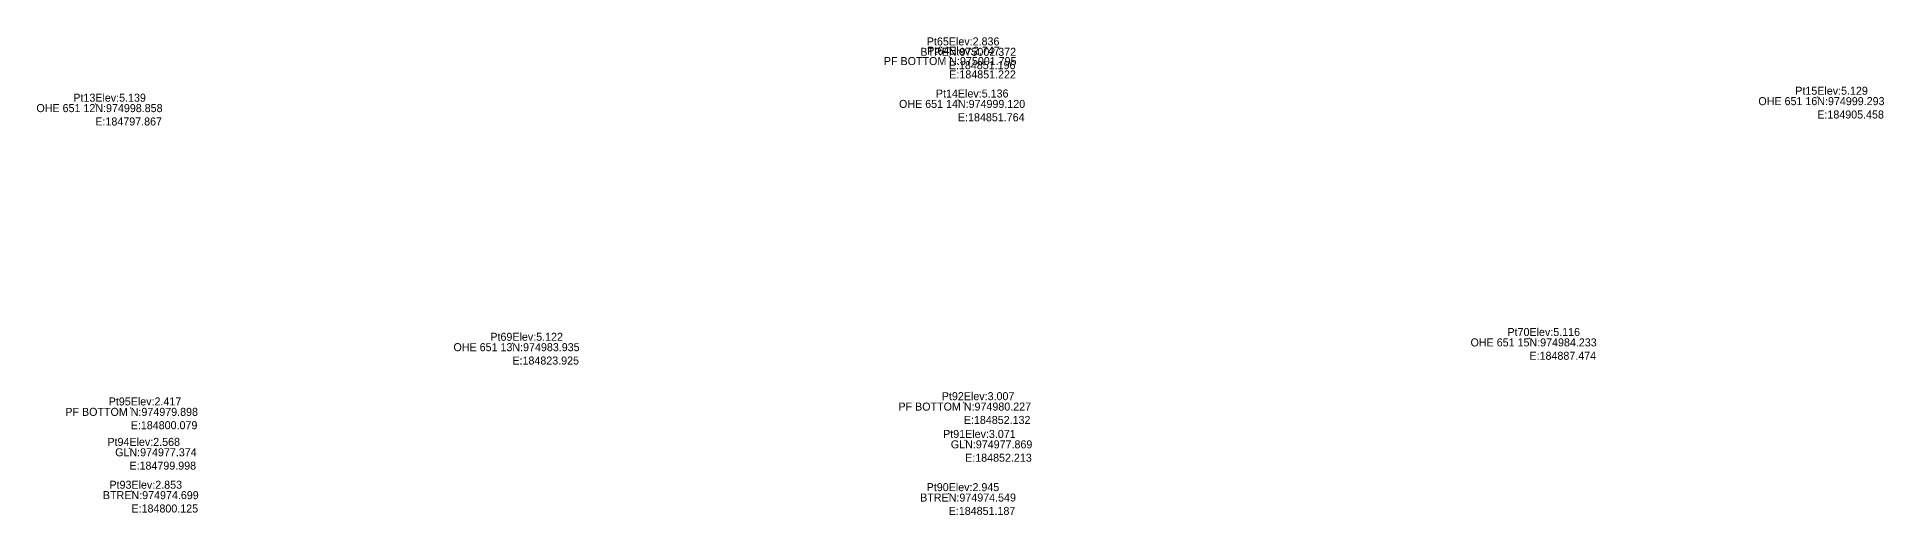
# Model space of a CAD drawing. Header units: metres. Extents: x 179047 to 185643, y 974969 to 975364.
# Drawn here: x 184794.2 to 184909.6, y 974973.2 to 975003 of the extents above; entities that cross this region are included whole.
import ezdxf
from ezdxf.enums import TextEntityAlignment as Align

# ---------------------------------------------------------------- set-up
doc = ezdxf.new("R2010")
doc.units = ezdxf.units.M
doc.header["$MEASUREMENT"] = 0
for name, color, linetype, lineweight in [('311531177495131125374.292549', 5, 'Continuous', 0), ('BTRE', 5, 'Continuous', 0), ('Code', 2, 'Continuous', 0), ('Coordinate', 5, 'Continuous', 0), ('GL', 5, 'Continuous', 0), ('Height', 5, 'Continuous', 0), ('Name', 3, 'Continuous', 0), ('OHE 651 12', 5, 'Continuous', 0), ('OHE 651 13', 5, 'Continuous', 0), ('OHE 651 14', 5, 'Continuous', 0), ('OHE 651 15', 5, 'Continuous', 0), ('OHE 651 16', 5, 'Continuous', 0)]:
    doc.layers.add(name, color=color, linetype=linetype, lineweight=lineweight)
doc.styles.get("Standard").update_dxf_attribs({"font": '', "height": 2.5})
doc.styles.get('Standard').set_extended_font_data('txt')

msp = doc.modelspace()

# ---------------------------------------------------------------- linework, layer by layer
at = {"layer": '311531177495131125374.292549'}
for p in [(184851.222, 975001.795, 2.747), (184852.132, 974980.227, 3.007), (184800.079, 974979.898, 2.417)]:
    msp.add_point(p, dxfattribs=at)
at = {"layer": 'BTRE'}
for p in [(184851.196, 975002.372, 2.836), (184800.125, 974974.699, 2.853), (184851.187, 974974.549, 2.945)]:
    msp.add_point(p, dxfattribs=at)
at = {"layer": 'GL'}
for p in [(184852.213, 974977.869, 3.071), (184799.998, 974977.374, 2.568)]:
    msp.add_point(p, dxfattribs=at)
at = {"layer": 'OHE 651 12'}
msp.add_point((184797.867, 974998.858, 5.139), dxfattribs=at)
at = {"layer": 'OHE 651 13'}
msp.add_point((184823.925, 974983.935, 5.122), dxfattribs=at)
at = {"layer": 'OHE 651 14'}
msp.add_point((184851.764, 974999.12, 5.136), dxfattribs=at)
at = {"layer": 'OHE 651 15'}
msp.add_point((184887.474, 974984.233, 5.116), dxfattribs=at)
at = {"layer": 'OHE 651 16'}
msp.add_point((184905.458, 974999.293, 5.129), dxfattribs=at)

# ---------------------------------------------------------------- texts
at = {"layer": 'Code', "color": 2}
for s, p in [('BTRE', (184851.196, 975002.372, 2.836)), ('PF BOTTOM ', (184851.222, 975001.795, 2.747)), ('OHE 651 12', (184797.867, 974998.858, 5.139)), ('OHE 651 14', (184851.764, 974999.12, 5.136)), ('OHE 651 16', (184905.458, 974999.293, 5.129)), ('OHE 651 13', (184823.925, 974983.935, 5.122)), ('OHE 651 15', (184887.474, 974984.233, 5.116)), ('PF BOTTOM ', (184852.132, 974980.227, 3.007)), ('PF BOTTOM ', (184800.079, 974979.898, 2.417)), ('GL', (184852.213, 974977.869, 3.071)), ('GL', (184799.998, 974977.374, 2.568)), ('BTRE', (184800.125, 974974.699, 2.853)), ('BTRE', (184851.187, 974974.549, 2.945))]:
    msp.add_text(s, height=0.5, dxfattribs=at).set_placement(p, align=Align.TOP_RIGHT)
at = {"layer": 'Coordinate', "color": 5, "char_height": 0.5, "width": 6, "attachment_point": 1}
for s, insert in [('N:975002.372\\PE:184851.196', (184851.196, 975002.372, 2.836)), ('N:975001.795\\PE:184851.222', (184851.222, 975001.795, 2.747)), ('N:974998.858\\PE:184797.867', (184797.867, 974998.858, 5.139)), ('N:974999.120\\PE:184851.764', (184851.764, 974999.12, 5.136)), ('N:974999.293\\PE:184905.458', (184905.458, 974999.293, 5.129)), ('N:974983.935\\PE:184823.925', (184823.925, 974983.935, 5.122)), ('N:974984.233\\PE:184887.474', (184887.474, 974984.233, 5.116)), ('N:974980.227\\PE:184852.132', (184852.132, 974980.227, 3.007)), ('N:974979.898\\PE:184800.079', (184800.079, 974979.898, 2.417)), ('N:974977.869\\PE:184852.213', (184852.213, 974977.869, 3.071)), ('N:974977.374\\PE:184799.998', (184799.998, 974977.374, 2.568)), ('N:974974.699\\PE:184800.125', (184800.125, 974974.699, 2.853)), ('N:974974.549\\PE:184851.187', (184851.187, 974974.549, 2.945))]:
    msp.add_mtext(s, dxfattribs=dict(at, insert=insert))
at = {"layer": 'Height', "color": 5}
for s, p in [('Elev:2.836', (184851.196, 975002.372, 2.836)), ('Elev:2.747', (184851.222, 975001.795, 2.747)), ('Elev:5.136', (184851.764, 974999.12, 5.136)), ('Elev:5.129', (184905.458, 974999.293, 5.129)), ('Elev:5.139', (184797.867, 974998.858, 5.139)), ('Elev:5.116', (184887.474, 974984.233, 5.116)), ('Elev:5.122', (184823.925, 974983.935, 5.122)), ('Elev:2.417', (184800.079, 974979.898, 2.417)), ('Elev:3.007', (184852.132, 974980.227, 3.007)), ('Elev:2.568', (184799.998, 974977.374, 2.568)), ('Elev:3.071', (184852.213, 974977.869, 3.071)), ('Elev:2.853', (184800.125, 974974.699, 2.853)), ('Elev:2.945', (184851.187, 974974.549, 2.945))]:
    msp.add_text(s, height=0.5, dxfattribs=at).set_placement(p, align=Align.BOTTOM_LEFT)
at = {"layer": 'Name', "color": 3}
for s, p in [('Pt65', (184851.196, 975002.372, 2.836)), ('Pt64', (184851.222, 975001.795, 2.747)), ('Pt14', (184851.764, 974999.12, 5.136)), ('Pt15', (184905.458, 974999.293, 5.129)), ('Pt13', (184797.867, 974998.858, 5.139)), ('Pt70', (184887.474, 974984.233, 5.116)), ('Pt69', (184823.925, 974983.935, 5.122)), ('Pt95', (184800.079, 974979.898, 2.417)), ('Pt92', (184852.132, 974980.227, 3.007)), ('Pt94', (184799.998, 974977.374, 2.568)), ('Pt91', (184852.213, 974977.869, 3.071)), ('Pt93', (184800.125, 974974.699, 2.853)), ('Pt90', (184851.187, 974974.549, 2.945))]:
    msp.add_text(s, height=0.5, dxfattribs=at).set_placement(p, align=Align.BOTTOM_RIGHT)

doc.saveas('drawing.dxf')
